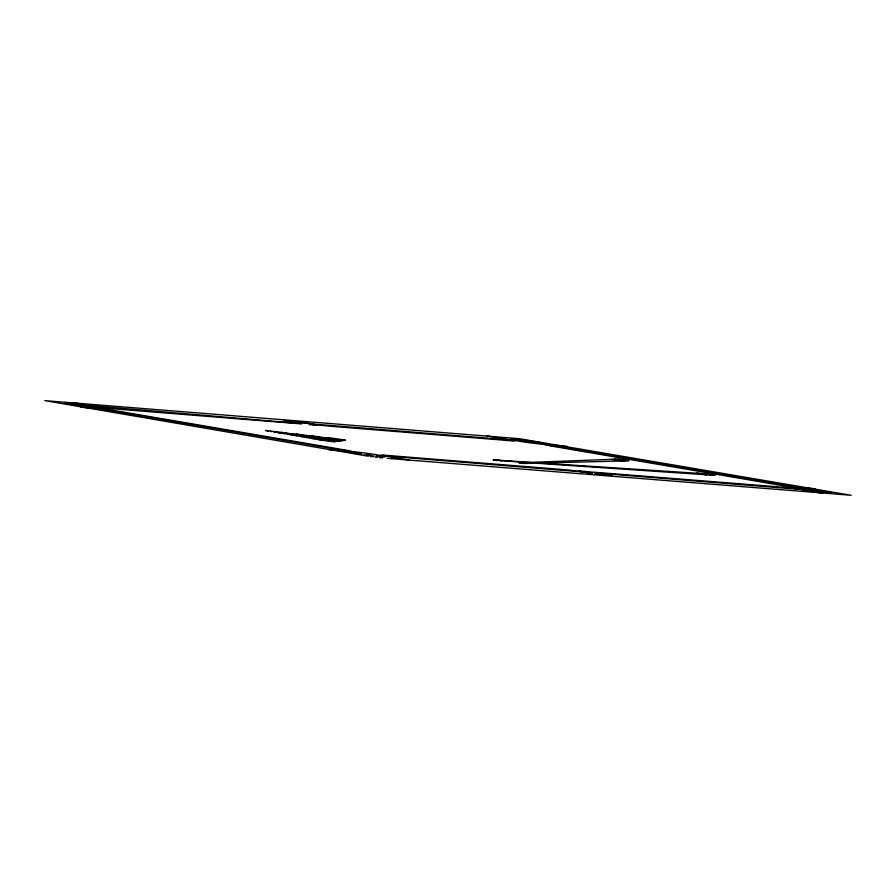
<?xml version="1.0" encoding="UTF-8"?>
<svg xmlns="http://www.w3.org/2000/svg" width="896" height="896" viewBox="0 0 896 896"><rect width="100%" height="100%" fill="white"/><g stroke="black" fill="none" stroke-linecap="round" stroke-linejoin="round"><path stroke-width="1.34" d="M64.501 403.11L96.555 406.638L73.136 402.64M831.432 492.912L801.282 489.507L822.864 493.36M70.974 403.995L301.706 423.629M825.003 492.016L790.866 488.051A20.16 0.885 7.7 0 0 782.891 487.2M301.403 423.752L297.002 423.562M594.574 472.248L783.048 487.222M317.094 425.186L314.048 425.051M578.883 470.826L592.525 472.125L605.125 474.454M290.898 421.445L310.094 423.842M605.08 474.566L600.286 474.242M274.837 432.118L290.259 433.944A12.869 0.56 7.7 0 1 294.538 434.683L295.557 434.907A12.869 0.56 7.7 0 0 299.869 435.658M268.341 431.11L265.709 430.438L299.88 434.862M282.89 432.858L278.454 432.544M296.699 434.112L314.754 436.587M288.803 434.47L316.714 438.458A13.451 0.582 7.7 0 1 320.488 439.107L322.224 439.499A13.451 0.582 7.7 0 0 326.021 440.149L325.886 440.126M294.381 434.538L298.57 434.717M295.646 435.075L291.48 434.773M312.379 435.982L330.445 438.458M310.072 436.408L313.981 436.52M307.742 436.822L311.662 436.946M308.806 437.427L311.136 437.685M323.758 437.92L332.629 438.178L345.363 440.16M320.544 439.029L322.862 439.141M322.022 438.413L329.056 439.029M316.4 439.13L326.122 440.16M322.101 439.589L319.861 439.466M345.33 440.261L340.122 439.869M343 440.686L337.243 440.227M337.803 441.437L332.158 440.989M340.704 441.101L333.782 440.507M334.958 441.784L328.406 441.235M714.829 475.373L535.539 463.187M617.971 459.211L628.824 460.824L523.914 463.49L519.053 462.784L617.434 459.144L625.363 460.029M541.173 463.053L704.693 473.738L714.795 475.126M530.566 462.358L493.102 459.906L525.818 462.526M714.515 475.35L704.458 473.715M80.954 407.266L98.84 408.587L64.501 403.256M306.914 437.259L304.942 437.17L307.843 437.875M309.646 436.856L317.733 437.864M306.712 437.248L308.706 437.304L303.587 436.901M293.014 434.291L296.554 434.627M309.859 436.923L305.995 436.498M309.736 423.774L515.984 440.44M112.952 408.778L296.632 423.539M328.429 426.093L511.918 440.832M296.352 434.616L313.018 437.102M325.136 438.704L325.629 438.794M322.661 439.118L325.035 439.23A13.709 0.594 7.7 0 0 328.518 439.746L337.837 441.336M320.062 439.488L317.722 439.275M815.046 488.734L795.883 487.189L831.522 492.755M384.082 455.168L568.736 470.008L589.523 472.786M380.016 455.56L586.264 472.226M598.819 473.234L804.944 489.798M387.173 458.349L851.189 495.286L519.635 438.726L44.845 400.635L368.334 456.232M313.589 425.018L312.894 424.962M523.432 463.456L521.875 463.277M567.347 446.354L546.918 444.595L539.347 442.4L518.538 439.488L511.134 438.928L510.362 439.902L486.942 435.893M327.264 425.992L325.338 425.824M328.653 449.646L349.082 451.405L357.986 453.835M497.392 460.6L495.04 460.309M312.189 424.894L309.411 424.614M325.752 438.133L343.034 440.586M323.445 438.558L333.155 439.656M604.89 475.082L611.912 475.485L602.795 473.558M382.48 457.934L379.456 457.621M324.184 425.712L323.042 425.6M604.486 475.037L601.384 474.701M600.051 474.208L598.954 474.096M376.163 456.03L381.069 456.288L380.139 455.661M378.672 456.635L385.034 457.061L385.638 456.098L409.058 460.107M321.899 425.477L320.208 425.275M321.91 438.402L316.4 437.662M319.469 438.805L328.966 439.813M325.774 438.379L327.342 438.715L306.947 435.915M598.707 474.062L598.091 473.995M105.851 408.038L91.403 406.269M305.883 436.486L305.312 436.419M319.133 438.76L318.002 438.626M521.069 462.717L525.963 463.434M377.294 457.386L375.11 457.117M337.019 440.194L332.92 439.656M302.803 436.811L302.243 436.744M326.234 440.182L334.992 441.683M600.947 474.656L599.872 474.533M315.829 439.062L314.922 438.95M597.834 473.962L596.938 473.861M319.458 425.186L318.707 425.096M305.088 436.397L303.822 436.24M336.336 440.115L334.835 439.925M338.542 439.69L337.971 439.611M291.771 434.134L289.789 433.877M302.008 436.722L301.437 436.643M374.293 456.131L364.202 454.787M322.627 437.786L321.821 437.685M333.67 440.496L332.27 440.306M320.208 438.2L319.514 438.11M288.568 434.448L287.056 434.246M598.539 474.365L597.643 474.253M371.302 455.459L366.834 454.877M70.997 404.152L118.339 411.208L344.736 449.938M317.654 438.581L315.896 438.346M372.882 456.848L372.243 456.758M801.506 488.186L789.914 486.64A25.155 1.098 7.7 0 1 776.843 484.669M497.302 460.186L501.592 460.88M301.09 436.598L300.272 436.486M330.221 440.754L329.022 440.586M314.574 438.906L313.869 438.805M317.408 424.928L315.862 424.715M327.13 441.078L325.954 440.91M300.507 422.33L284.11 420.504L288.344 421.59M370.955 456.59L370.306 456.501M299.97 421.96L313.723 424.099M596.03 474.04L594.619 473.838M321.227 437.606L320.645 437.528M274.478 432.074L273.65 431.95M319.043 438.043L318.102 437.909M313.634 438.782L312.917 438.682M611.195 459.379L622.485 460.992M315.37 424.659L314.63 424.547M304.483 435.59L303.755 435.478M619.595 460.018L614.219 459.267L625.453 460.914L620.043 460.085M592.458 473.536L591.472 473.39M315.235 438.234L314.317 438.122M312.446 438.614L311.83 438.525M319.558 437.371L318.461 437.203M592.312 473.222L591.741 473.133M288.109 433.642L289.15 433.776M301.325 435.882L302.12 435.982M313.723 424.413L311.718 424.099M590.979 473.312L582.277 471.901M301.078 435.848L300.462 435.758M324.509 440.709L323.4 440.541M624.635 460.13L625.722 460.085M520.486 463.075L519.725 462.952M285.006 433.944L283.651 433.742M591.158 473.043L590.565 472.954M361.054 454.328L360.237 454.194M494.424 460.219L495.174 460.208M317.968 437.125L316.714 436.923M315.661 437.55L315.034 437.45M287.123 433.485L286.63 433.406A13.642 0.594 7.7 0 1 283.069 432.802L281.232 432.387M271.466 431.626L270.334 431.446M361.614 454.115L360.864 453.992M296.99 436.005L296.24 435.882M702.206 474.018L696.774 473.211L702.128 474.051M359.442 454.07L358.333 453.891M626.438 460.197L628.555 460.589M311.36 424.043L310.453 423.898M301.661 435.154L301.034 435.053M309.859 438.211L309.232 438.11M702.52 474.118L706.541 474.813L702.979 474.152M494.054 460.163L493.506 460.062M360.573 453.947L354.155 452.245L94.315 407.814M336.37 440.16L340.715 441M329.941 439.186L329.302 439.074M314.272 437.326L313.51 437.192M321.899 440.294L321.126 440.16M300.776 435.008L300.138 434.896M320.947 438.334L325.046 439.141L323.456 438.805M297.181 422.766L290.92 421.568M551.264 446.062L777.011 484.68M293.205 422.442L288.736 421.669M331.374 438.614L330.658 438.491M281.747 433.418L278.443 432.757M294.358 435.568L291.547 434.986M320.074 439.981L317.733 439.488M282.901 432.757L281.322 432.421M313.97 436.442L312.39 436.083M311.573 436.845L310.106 436.52M580.138 471.285L578.894 470.96M294.414 434.65L295.736 434.974M308.314 437.069L308.829 437.203M308.381 437.091L307.787 436.934M543.872 444.528L541.856 443.8M352.05 451.45L354.2 452.245M320.611 439.152L322.19 439.488M542.886 444.237L542.954 444.248A15.21 0.661 7.7 0 1 530.096 442.837A15.21 0.661 7.7 0 1 516.331 440.664M298.581 434.616L296.71 434.224M825.048 491.87L542.382 443.822L535.842 442.12L514.954 439.701L515.861 440.339M380.778 455.101A20.149 0.874 7.7 0 1 383.902 455.134M515.234 440.899A20.16 0.885 7.7 0 1 512.098 440.866M344.938 449.96A25.155 1.098 7.7 0 1 351.826 451.416M799.131 489.048A15.21 0.661 7.7 0 1 789.197 487.144M789.331 486.976A15.21 0.661 7.7 0 1 795.267 487.357M106.669 409.024A15.21 0.661 7.7 0 1 100.699 408.643M96.891 406.952A15.21 0.661 7.7 0 1 106.803 408.856M551.062 446.04A25.155 1.098 7.7 0 1 544.174 444.584M353.091 451.819A15.21 0.661 7.7 0 1 365.904 453.163A15.21 0.661 7.7 0 1 379.669 455.336M113.075 408.8A20.462 0.896 7.7 0 1 105.795 408.027"/></g></svg>
